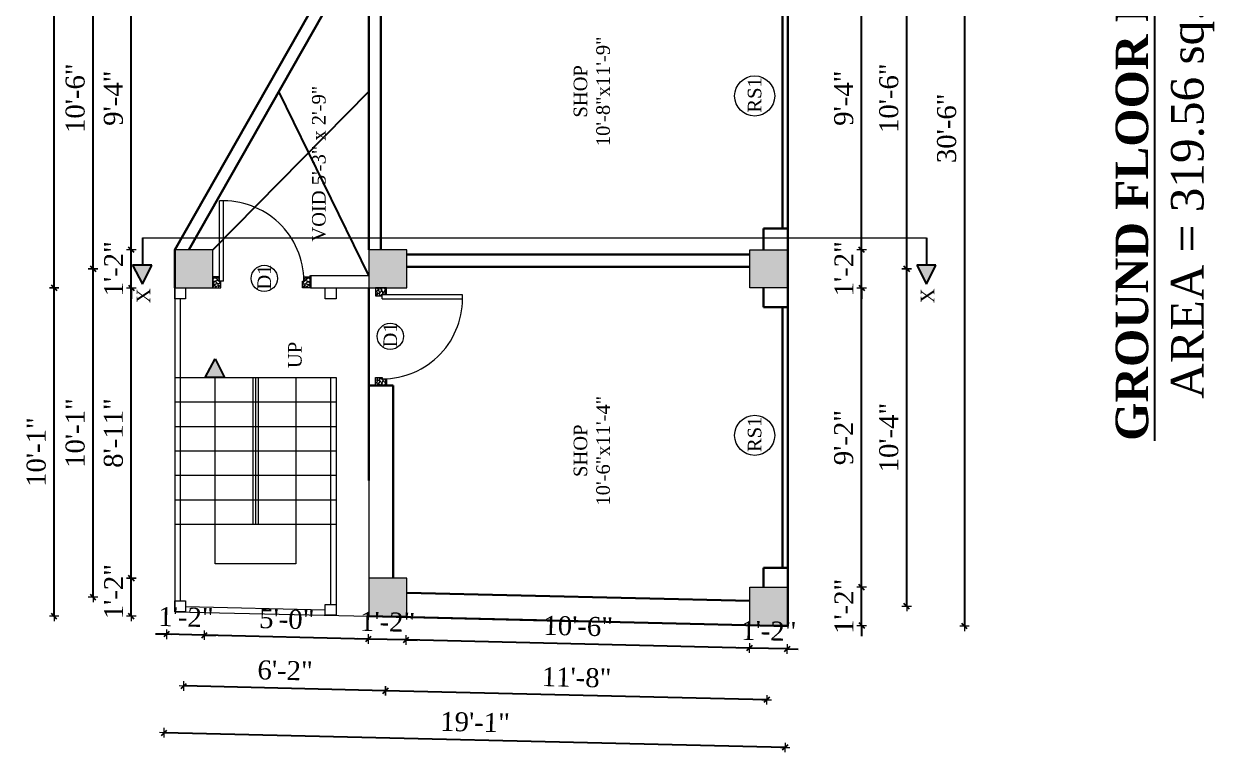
# Model space of a CAD drawing. Header units: inches. Extents: x 151827 to 346502, y -56182 to -23217.
# Drawn here: x 165672.1 to 166110.1, y -23880.7 to -23612.6 of the extents above; entities that cross this region are included whole.
import ezdxf

# ---------------------------------------------------------------- set-up
doc = ezdxf.new("R2010")
doc.units = ezdxf.units.IN
doc.header["$LTSCALE"] = 5
doc.header["$MEASUREMENT"] = 0
for name, color, linetype, lineweight in [('A-WALL', 7, 'Continuous', 9), ('Dimension', 7, 'Continuous', 18), ('DOOR', 62, 'Continuous', 0)]:
    doc.layers.add(name, color=color, linetype=linetype, lineweight=lineweight)
doc.layers.add('dim line', color=7, linetype='Continuous', lineweight=15, true_color=0xfab2b2)
doc.layers.add('TEXT', color=6, linetype='Continuous')
doc.layers.add('WALL', color=7, linetype='Continuous')
doc.styles.add('ordinary', font='times.ttf')
doc.dimstyles.new('Copy of 96', dxfattribs={"dimtxt": 7, "dimasz": 4, "dimexe": 0.5, "dimexo": 0.5, "dimgap": 3, "dimtad": 1, "dimdec": 1, "dimzin": 11, "dimdsep": 46, "dimlunit": 4, "dimtxsty": 'ordinary', "dimblk": 'OBLIQUE', "dimcen": 0.09, "dimse1": 1, "dimse2": 1, "dimclrt": 6, "dimazin": 0, "dimtfac": 1, "dimtdec": 1, "dimtix": 1, "dimtmove": 2, "dimatfit": 3, "dimldrblk": 'leader', "dimfxl": 0.5, "dimfxlon": 1, "dimtolj": 1, "dimtzin": 0, "dimarcsym": 0})

# ---------------------------------------------------------------- blocks, each defined once
blk = doc.blocks.new('A$C27B36B59')
at = {"layer": 'DOOR'}
for p, q in [((0, 4), (0, 0)), ((2.5, 4), (0, 4)), ((0, 0), (3, 0)), ((2.5, 2.5), (2.5, 4)), ((3, 2.5), (2.5, 2.5)), ((3, 0), (3, 2.5))]:
    blk.add_line(p, q, dxfattribs=at)
for centre, radius, start, end in [((-1.4, -0.54), 4.75, 22.1411, 72.838), ((1.34, 2.09), 1.64, 45.138, 144.8948), ((2.21, 0.3), 2.49, 83.3149, 152.658), ((0.13, 0.37), 2.05, 349.4875, 93.6805), ((1.96, -0.47), 2.01, 58.7447, 166.495), ((-0.06, 0.32), 1.13, 343.542, 86.947), ((2.08, -0.4), 1.17, 38.2816, 160.1519)]:
    blk.add_arc(centre, radius, start, end, dxfattribs=at)
blk = doc.blocks.new('D2')
at = {"layer": 'DOOR'}
for p, q in [((74473.95, 24047.59), (74473.95, 24018.09)), ((74473.95, 24047.59), (74475.45, 24047.59)), ((74475.45, 24047.59), (74475.45, 24018.13))]:
    blk.add_line(p, q, dxfattribs=at)
blk.add_arc((74473.95, 24047.59), 29.5, 180, 272.9146, dxfattribs=at)
at = {"layer": 'DOOR', "xscale": -1, "rotation": 180}
blk.add_blockref('A$C27B36B59', (74441.95, 24050.09), dxfattribs=at)
at = {"layer": 'DOOR', "rotation": 180}
blk.add_blockref('A$C27B36B59', (74477.95, 24050.09), dxfattribs=at)
blk = doc.blocks.new('oblique')
at = {"color": 0, "lineweight": -2}
blk.add_line((0.25, 0.25), (-0.25, -0.25), dxfattribs=at)
at = {"layer": 'dim line', "lineweight": 9}
for p, q in [((-0.4375, 0), (0.4375, 0)), ((0, 0.4375), (0, -0.4375))]:
    blk.add_line(p, q, dxfattribs=at)
blk = doc.blocks.new('*D2360')
at = {"layer": 'A-WALL', "color": 0, "lineweight": -2, "ltscale": 50, "transparency": 16777216}
for p, q in [((165980.37, -23820.01), (165980.37, -23816.01)), ((165980.37, -23834.01), (165980.37, -23820.01)), ((165980.37, -23834.01), (165980.37, -23838.01))]:
    blk.add_line(p, q, dxfattribs=at)
at = {"layer": 'Defpoints', "color": 0, "ltscale": 50, "transparency": 16777216}
for p in [(165953.27, -23820.01), (165980.37, -23820.01), (165953.27, -23834.01)]:
    blk.add_point(p, dxfattribs=at)
at = {"layer": 'A-WALL', "color": 0, "lineweight": -2, "ltscale": 50, "transparency": 16777216, "xscale": 4, "yscale": 4, "zscale": 4}
for p, rotation in [((165980.37, -23820.01), 270), ((165980.37, -23834.01), 90)]:
    blk.add_blockref('oblique', p, dxfattribs=dict(at, rotation=rotation))
at = {"layer": 'A-WALL', "color": 6, "ltscale": 50, "transparency": 16777216, "insert": (165973.87, -23827.01), "char_height": 7, "attachment_point": 5, "rotation": 90, "style": 'ordinary'}
blk.add_mtext('\\A1;1\'-2"', dxfattribs=at)
blk = doc.blocks.new('_OBLIQUE')
at = {"color": 0, "linetype": 'ByBlock'}
blk.add_line((-0.5, -0.5), (0.5, 0.5), dxfattribs=at)
blk = doc.blocks.new('leader')
at = {"layer": 'Dimension'}
for p, q in [((0, -4.33), (0, 4.33)), ((-4.42, 0), (4.42, 0))]:
    blk.add_line(p, q, dxfattribs=at)
blk = doc.blocks.new('*D2361')
at = {"layer": 'A-WALL', "color": 0, "lineweight": -2, "ltscale": 5, "transparency": 16777216}
blk.add_line((165980.37, -23820.01), (165980.37, -23709.79), dxfattribs=at)
at = {"layer": 'Defpoints', "color": 0, "ltscale": 5, "transparency": 16777216}
for p in [(165953.27, -23709.79), (165980.37, -23709.79), (165953.27, -23820.01)]:
    blk.add_point(p, dxfattribs=at)
at = {"layer": 'A-WALL', "color": 0, "lineweight": -2, "ltscale": 5, "transparency": 16777216, "xscale": 4, "yscale": 4, "zscale": 4}
for p, rotation in [((165980.37, -23709.79), 90), ((165980.37, -23820.01), 270)]:
    blk.add_blockref('oblique', p, dxfattribs=dict(at, rotation=rotation))
at = {"layer": 'A-WALL', "color": 6, "ltscale": 5, "transparency": 16777216, "insert": (165973.8, -23764.9), "char_height": 7, "attachment_point": 5, "rotation": 90, "style": 'ordinary'}
blk.add_mtext('\\A1;9\'-2"', dxfattribs=at)
blk = doc.blocks.new('*D2362')
at = {"layer": 'A-WALL', "color": 0, "lineweight": -2, "ltscale": 5, "transparency": 16777216}
for p, q in [((165980.37, -23695.79), (165980.37, -23691.79)), ((165980.37, -23709.79), (165980.37, -23695.79)), ((165980.37, -23709.79), (165980.37, -23713.79))]:
    blk.add_line(p, q, dxfattribs=at)
at = {"layer": 'Defpoints', "color": 0, "ltscale": 5, "transparency": 16777216}
for p in [(165953.27, -23695.79), (165980.37, -23695.79), (165953.27, -23709.79)]:
    blk.add_point(p, dxfattribs=at)
at = {"layer": 'A-WALL', "color": 0, "lineweight": -2, "ltscale": 5, "transparency": 16777216, "xscale": 4, "yscale": 4, "zscale": 4}
for p, rotation in [((165980.37, -23695.79), 270), ((165980.37, -23709.79), 90)]:
    blk.add_blockref('oblique', p, dxfattribs=dict(at, rotation=rotation))
at = {"layer": 'A-WALL', "color": 6, "ltscale": 5, "transparency": 16777216, "insert": (165973.87, -23702.79), "char_height": 7, "attachment_point": 5, "rotation": 90, "style": 'ordinary'}
blk.add_mtext('\\A1;1\'-2"', dxfattribs=at)
blk = doc.blocks.new('*D2363')
at = {"layer": 'A-WALL', "color": 0, "lineweight": -2, "ltscale": 5, "transparency": 16777216}
blk.add_line((165980.37, -23695.79), (165980.37, -23584.23), dxfattribs=at)
at = {"layer": 'Defpoints', "color": 0, "ltscale": 5, "transparency": 16777216}
for p in [(165953.27, -23584.23), (165980.37, -23584.23), (165953.27, -23695.79)]:
    blk.add_point(p, dxfattribs=at)
at = {"layer": 'A-WALL', "color": 0, "lineweight": -2, "ltscale": 5, "transparency": 16777216, "xscale": 4, "yscale": 4, "zscale": 4}
for p, rotation in [((165980.37, -23584.23), 90), ((165980.37, -23695.79), 270)]:
    blk.add_blockref('oblique', p, dxfattribs=dict(at, rotation=rotation))
at = {"layer": 'A-WALL', "color": 6, "ltscale": 5, "transparency": 16777216, "insert": (165973.8, -23640.01), "char_height": 7, "attachment_point": 5, "rotation": 90, "style": 'ordinary'}
blk.add_mtext('\\A1;9\'-4"', dxfattribs=at)
blk = doc.blocks.new('*D2367')
at = {"layer": 'A-WALL', "color": 0, "lineweight": -2, "ltscale": 5, "transparency": 16777216}
blk.add_line((165996.96, -23827.01), (165996.96, -23702.79), dxfattribs=at)
at = {"layer": 'Defpoints', "color": 0, "ltscale": 5, "transparency": 16777216}
for p in [(165946.27, -23702.79), (165996.96, -23702.79), (165946.27, -23827.01)]:
    blk.add_point(p, dxfattribs=at)
at = {"layer": 'A-WALL', "color": 0, "lineweight": -2, "ltscale": 5, "transparency": 16777216, "xscale": 4, "yscale": 4, "zscale": 4}
for p, rotation in [((165996.96, -23702.79), 90), ((165996.96, -23827.01), 270)]:
    blk.add_blockref('oblique', p, dxfattribs=dict(at, rotation=rotation))
at = {"layer": 'A-WALL', "color": 6, "ltscale": 5, "transparency": 16777216, "insert": (165990.4, -23764.9), "char_height": 7, "attachment_point": 5, "rotation": 90, "style": 'ordinary'}
blk.add_mtext('\\A1;10\'-4"', dxfattribs=at)
blk = doc.blocks.new('*D2155')
at = {"layer": 'A-WALL', "color": 0, "lineweight": -2, "ltscale": 5, "transparency": 16777216}
blk.add_line((165996.96, -23702.79), (165996.96, -23577.23), dxfattribs=at)
at = {"layer": 'Defpoints', "color": 0, "ltscale": 5, "transparency": 16777216}
for p in [(165946.27, -23577.23), (165996.96, -23577.23), (165946.27, -23702.79)]:
    blk.add_point(p, dxfattribs=at)
at = {"layer": 'A-WALL', "color": 0, "lineweight": -2, "ltscale": 5, "transparency": 16777216, "xscale": 4, "yscale": 4, "zscale": 4}
for p, rotation in [((165996.96, -23577.23), 90), ((165996.96, -23702.79), 270)]:
    blk.add_blockref('oblique', p, dxfattribs=dict(at, rotation=rotation))
at = {"layer": 'A-WALL', "color": 6, "ltscale": 5, "transparency": 16777216, "insert": (165990.4, -23640.01), "char_height": 7, "attachment_point": 5, "rotation": 90, "style": 'ordinary'}
blk.add_mtext('\\A1;10\'-6"', dxfattribs=at)
blk = doc.blocks.new('*D2370')
at = {"layer": 'A-WALL', "color": 0, "lineweight": -2, "ltscale": 5, "transparency": 16777216}
blk.add_line((166018.24, -23467.86), (166018.24, -23834.34), dxfattribs=at)
at = {"layer": 'Defpoints', "color": 0, "ltscale": 5, "transparency": 16777216}
for p in [(165953.27, -23467.86), (165953.27, -23834.34), (166018.24, -23834.34)]:
    blk.add_point(p, dxfattribs=at)
at = {"layer": 'A-WALL', "color": 0, "lineweight": -2, "ltscale": 5, "transparency": 16777216, "xscale": 4, "yscale": 4, "zscale": 4}
for p, rotation in [((166018.24, -23467.86), 90), ((166018.24, -23834.34), 270)]:
    blk.add_blockref('oblique', p, dxfattribs=dict(at, rotation=rotation))
at = {"layer": 'A-WALL', "color": 6, "ltscale": 5, "transparency": 16777216, "insert": (166011.68, -23651.1), "char_height": 7, "attachment_point": 5, "rotation": 90, "style": 'ordinary'}
blk.add_mtext('\\A1;30\'-6"', dxfattribs=at)
blk = doc.blocks.new('*D2382')
at = {"layer": 'A-WALL', "color": 0, "lineweight": -2, "ltscale": 5, "transparency": 16777216}
blk.add_line((165798.99, -23405.35), (165741.6, -23405.35), dxfattribs=at)
at = {"layer": 'Defpoints', "color": 0, "ltscale": 5, "transparency": 16777216}
for p in [(165741.6, -23405.35), (165798.99, -23570.23), (165741.6, -23695.79)]:
    blk.add_point(p, dxfattribs=at)
at = {"layer": 'A-WALL', "color": 0, "lineweight": -2, "ltscale": 5, "transparency": 16777216, "xscale": 4, "yscale": 4, "zscale": 4, "rotation": 180}
blk.add_blockref('oblique', (165741.6, -23405.35), dxfattribs=at)
at = {"layer": 'A-WALL', "color": 0, "lineweight": -2, "ltscale": 5, "transparency": 16777216, "xscale": 4, "yscale": 4, "zscale": 4}
blk.add_blockref('oblique', (165798.99, -23405.35), dxfattribs=at)
at = {"layer": 'A-WALL', "color": 6, "ltscale": 5, "transparency": 16777216, "insert": (165770.3, -23398.78), "char_height": 7, "attachment_point": 5, "style": 'ordinary'}
blk.add_mtext('\\A1;4\'-9"', dxfattribs=at)
blk = doc.blocks.new('*D2383')
at = {"layer": 'A-WALL', "color": 0, "lineweight": -2, "ltscale": 5, "transparency": 16777216}
for p, q in [((165727.6, -23405.35), (165723.6, -23405.35)), ((165741.6, -23405.35), (165727.6, -23405.35)), ((165741.6, -23405.35), (165745.6, -23405.35))]:
    blk.add_line(p, q, dxfattribs=at)
at = {"layer": 'Defpoints', "color": 0, "ltscale": 5, "transparency": 16777216}
for p in [(165727.6, -23405.35), (165727.6, -23695.79), (165741.6, -23695.79)]:
    blk.add_point(p, dxfattribs=at)
at = {"layer": 'A-WALL', "color": 0, "lineweight": -2, "ltscale": 5, "transparency": 16777216, "xscale": 4, "yscale": 4, "zscale": 4}
blk.add_blockref('oblique', (165727.6, -23405.35), dxfattribs=at)
at = {"layer": 'A-WALL', "color": 0, "lineweight": -2, "ltscale": 5, "transparency": 16777216, "xscale": 4, "yscale": 4, "zscale": 4, "rotation": 180}
blk.add_blockref('oblique', (165741.6, -23405.35), dxfattribs=at)
at = {"layer": 'A-WALL', "color": 6, "ltscale": 5, "transparency": 16777216, "insert": (165734.6, -23398.85), "char_height": 7, "attachment_point": 5, "style": 'ordinary'}
blk.add_mtext('\\A1;1\'-2"', dxfattribs=at)
blk = doc.blocks.new('*D2385')
at = {"layer": 'A-WALL', "color": 0, "lineweight": -2, "ltscale": 5, "transparency": 16777216}
blk.add_line((165805.99, -23390.39), (165734.6, -23390.39), dxfattribs=at)
at = {"layer": 'Defpoints', "color": 0, "ltscale": 5, "transparency": 16777216}
for p in [(165734.6, -23390.39), (165805.99, -23577.23), (165734.6, -23702.79)]:
    blk.add_point(p, dxfattribs=at)
at = {"layer": 'A-WALL', "color": 0, "lineweight": -2, "ltscale": 5, "transparency": 16777216, "xscale": 4, "yscale": 4, "zscale": 4, "rotation": 180}
blk.add_blockref('oblique', (165734.6, -23390.39), dxfattribs=at)
at = {"layer": 'A-WALL', "color": 0, "lineweight": -2, "ltscale": 5, "transparency": 16777216, "xscale": 4, "yscale": 4, "zscale": 4}
blk.add_blockref('oblique', (165805.99, -23390.39), dxfattribs=at)
at = {"layer": 'A-WALL', "color": 6, "ltscale": 5, "transparency": 16777216, "insert": (165770.3, -23383.83), "char_height": 7, "attachment_point": 5, "style": 'ordinary'}
blk.add_mtext('\\A1;5\'-11"', dxfattribs=at)
blk = doc.blocks.new('*D2386')
at = {"layer": 'A-WALL', "color": 0, "lineweight": -2, "ltscale": 50, "transparency": 16777216}
blk.add_line((165711.63, -23830.68), (165711.63, -23816.68), dxfattribs=at)
at = {"layer": 'Defpoints', "color": 0, "ltscale": 50, "transparency": 16777216}
for p in [(165711.63, -23816.68), (165798.99, -23816.68), (165798.99, -23830.68)]:
    blk.add_point(p, dxfattribs=at)
at = {"layer": 'A-WALL', "color": 0, "lineweight": -2, "ltscale": 50, "transparency": 16777216, "xscale": 4, "yscale": 4, "zscale": 4}
for p, rotation in [((165711.63, -23816.68), 90), ((165711.63, -23830.68), 270)]:
    blk.add_blockref('oblique', p, dxfattribs=dict(at, rotation=rotation))
at = {"layer": 'A-WALL', "color": 6, "ltscale": 50, "transparency": 16777216, "insert": (165705.13, -23821.59), "char_height": 7, "attachment_point": 5, "rotation": 90, "style": 'ordinary'}
blk.add_mtext('\\A1;1\'-2"', dxfattribs=at)
blk = doc.blocks.new('*D2387')
at = {"layer": 'A-WALL', "color": 0, "lineweight": -2, "ltscale": 5, "transparency": 16777216}
blk.add_line((165711.63, -23816.68), (165711.63, -23709.79), dxfattribs=at)
at = {"layer": 'Defpoints', "color": 0, "ltscale": 5, "transparency": 16777216}
for p in [(165711.63, -23709.79), (165727.6, -23709.79), (165798.99, -23816.68)]:
    blk.add_point(p, dxfattribs=at)
at = {"layer": 'A-WALL', "color": 0, "lineweight": -2, "ltscale": 5, "transparency": 16777216, "xscale": 4, "yscale": 4, "zscale": 4}
for p, rotation in [((165711.63, -23709.79), 90), ((165711.63, -23816.68), 270)]:
    blk.add_blockref('oblique', p, dxfattribs=dict(at, rotation=rotation))
at = {"layer": 'A-WALL', "color": 6, "ltscale": 5, "transparency": 16777216, "insert": (165705.06, -23763.24), "char_height": 7, "attachment_point": 5, "rotation": 90, "style": 'ordinary'}
blk.add_mtext('\\A1;8\'-11"', dxfattribs=at)
blk = doc.blocks.new('*D2388')
at = {"layer": 'A-WALL', "color": 0, "lineweight": -2, "ltscale": 5, "transparency": 16777216}
for p, q in [((165711.63, -23695.79), (165711.63, -23691.79)), ((165711.63, -23709.79), (165711.63, -23695.79)), ((165711.63, -23709.79), (165711.63, -23713.79))]:
    blk.add_line(p, q, dxfattribs=at)
at = {"layer": 'Defpoints', "color": 0, "ltscale": 5, "transparency": 16777216}
for p in [(165711.63, -23695.79), (165727.6, -23695.79), (165727.6, -23709.79)]:
    blk.add_point(p, dxfattribs=at)
at = {"layer": 'A-WALL', "color": 0, "lineweight": -2, "ltscale": 5, "transparency": 16777216, "xscale": 4, "yscale": 4, "zscale": 4}
for p, rotation in [((165711.63, -23695.79), 270), ((165711.63, -23709.79), 90)]:
    blk.add_blockref('oblique', p, dxfattribs=dict(at, rotation=rotation))
at = {"layer": 'A-WALL', "color": 6, "ltscale": 5, "transparency": 16777216, "insert": (165705.13, -23702.79), "char_height": 7, "attachment_point": 5, "rotation": 90, "style": 'ordinary'}
blk.add_mtext('\\A1;1\'-2"', dxfattribs=at)
blk = doc.blocks.new('*D2389')
at = {"layer": 'A-WALL', "color": 0, "lineweight": -2, "ltscale": 5, "transparency": 16777216}
blk.add_line((165711.63, -23695.79), (165711.63, -23584.23), dxfattribs=at)
at = {"layer": 'Defpoints', "color": 0, "ltscale": 5, "transparency": 16777216}
for p in [(165711.63, -23584.23), (165798.99, -23584.23), (165727.6, -23695.79)]:
    blk.add_point(p, dxfattribs=at)
at = {"layer": 'A-WALL', "color": 0, "lineweight": -2, "ltscale": 5, "transparency": 16777216, "xscale": 4, "yscale": 4, "zscale": 4}
for p, rotation in [((165711.63, -23584.23), 90), ((165711.63, -23695.79), 270)]:
    blk.add_blockref('oblique', p, dxfattribs=dict(at, rotation=rotation))
at = {"layer": 'A-WALL', "color": 6, "ltscale": 5, "transparency": 16777216, "insert": (165705.05, -23640.01), "char_height": 7, "attachment_point": 5, "rotation": 90, "style": 'ordinary'}
blk.add_mtext('\\A1;9\'-4"', dxfattribs=at)
blk = doc.blocks.new('*D2393')
at = {"layer": 'A-WALL', "color": 0, "lineweight": -2, "ltscale": 5, "transparency": 16777216}
blk.add_line((165697.56, -23823.68), (165697.56, -23702.79), dxfattribs=at)
at = {"layer": 'Defpoints', "color": 0, "ltscale": 5, "transparency": 16777216}
for p in [(165697.56, -23702.79), (165805.99, -23702.79), (165805.99, -23823.68)]:
    blk.add_point(p, dxfattribs=at)
at = {"layer": 'A-WALL', "color": 0, "lineweight": -2, "ltscale": 5, "transparency": 16777216, "xscale": 4, "yscale": 4, "zscale": 4}
for p, rotation in [((165697.56, -23702.79), 90), ((165697.56, -23823.68), 270)]:
    blk.add_blockref('oblique', p, dxfattribs=dict(at, rotation=rotation))
at = {"layer": 'A-WALL', "color": 6, "ltscale": 5, "transparency": 16777216, "insert": (165691, -23763.24), "char_height": 7, "attachment_point": 5, "rotation": 90, "style": 'ordinary'}
blk.add_mtext('\\A1;10\'-1"', dxfattribs=at)
blk = doc.blocks.new('*D2394')
at = {"layer": 'A-WALL', "color": 0, "lineweight": -2, "ltscale": 5, "transparency": 16777216}
blk.add_line((165697.56, -23702.79), (165697.56, -23577.23), dxfattribs=at)
at = {"layer": 'Defpoints', "color": 0, "ltscale": 5, "transparency": 16777216}
for p in [(165697.56, -23577.23), (165805.99, -23577.23), (165805.99, -23702.79)]:
    blk.add_point(p, dxfattribs=at)
at = {"layer": 'A-WALL', "color": 0, "lineweight": -2, "ltscale": 5, "transparency": 16777216, "xscale": 4, "yscale": 4, "zscale": 4}
for p, rotation in [((165697.56, -23577.23), 90), ((165697.56, -23702.79), 270)]:
    blk.add_blockref('oblique', p, dxfattribs=dict(at, rotation=rotation))
at = {"layer": 'A-WALL', "color": 6, "ltscale": 5, "transparency": 16777216, "insert": (165691, -23640.01), "char_height": 7, "attachment_point": 5, "rotation": 90, "style": 'ordinary'}
blk.add_mtext('\\A1;10\'-6"', dxfattribs=at)
blk = doc.blocks.new('*D2395')
at = {"layer": 'A-WALL', "color": 0, "lineweight": -2, "ltscale": 5, "transparency": 16777216}
blk.add_line((165683.23, -23830.68), (165683.23, -23709.79), dxfattribs=at)
at = {"layer": 'Defpoints', "color": 0, "ltscale": 5, "transparency": 16777216}
for p in [(165683.23, -23709.79), (165727.6, -23709.79), (165798.99, -23830.68)]:
    blk.add_point(p, dxfattribs=at)
at = {"layer": 'A-WALL', "color": 0, "lineweight": -2, "ltscale": 5, "transparency": 16777216, "xscale": 4, "yscale": 4, "zscale": 4}
for p, rotation in [((165683.23, -23709.79), 90), ((165683.23, -23830.68), 270)]:
    blk.add_blockref('oblique', p, dxfattribs=dict(at, rotation=rotation))
at = {"layer": 'A-WALL', "color": 6, "ltscale": 5, "transparency": 16777216, "insert": (165676.67, -23770.24), "char_height": 7, "attachment_point": 5, "rotation": 90, "style": 'ordinary'}
blk.add_mtext('\\A1;10\'-1"', dxfattribs=at)
blk = doc.blocks.new('*D2252')
at = {"layer": 'A-WALL', "color": 0, "lineweight": -2, "ltscale": 5, "transparency": 16777216}
blk.add_line((165683.23, -23709.79), (165683.23, -23421.98), dxfattribs=at)
at = {"layer": 'Defpoints', "color": 0, "ltscale": 5, "transparency": 16777216}
for p in [(165683.23, -23421.98), (165883.26, -23421.98), (165727.6, -23709.79)]:
    blk.add_point(p, dxfattribs=at)
at = {"layer": 'A-WALL', "color": 0, "lineweight": -2, "ltscale": 5, "transparency": 16777216, "xscale": 4, "yscale": 4, "zscale": 4}
for p, rotation in [((165683.23, -23421.98), 90), ((165683.23, -23709.79), 270)]:
    blk.add_blockref('oblique', p, dxfattribs=dict(at, rotation=rotation))
at = {"layer": 'A-WALL', "color": 6, "ltscale": 5, "transparency": 16777216, "insert": (165676.67, -23565.89), "char_height": 7, "attachment_point": 5, "rotation": 90, "style": 'ordinary'}
blk.add_mtext('\\A1;24\'-0"', dxfattribs=at)
blk = doc.blocks.new('*D2254')
at = {"layer": 'A-WALL', "color": 0, "lineweight": -2, "ltscale": 5, "transparency": 16777216}
blk.add_line((165883.26, -23376.44), (165727.6, -23376.44), dxfattribs=at)
at = {"layer": 'Defpoints', "color": 0, "ltscale": 5, "transparency": 16777216}
for p in [(165727.6, -23376.44), (165883.26, -23421.98), (165727.6, -23695.79)]:
    blk.add_point(p, dxfattribs=at)
at = {"layer": 'A-WALL', "color": 0, "lineweight": -2, "ltscale": 5, "transparency": 16777216, "xscale": 4, "yscale": 4, "zscale": 4, "rotation": 180}
blk.add_blockref('oblique', (165727.6, -23376.44), dxfattribs=at)
at = {"layer": 'A-WALL', "color": 0, "lineweight": -2, "ltscale": 5, "transparency": 16777216, "xscale": 4, "yscale": 4, "zscale": 4}
blk.add_blockref('oblique', (165883.26, -23376.44), dxfattribs=at)
at = {"layer": 'A-WALL', "color": 6, "ltscale": 5, "transparency": 16777216, "insert": (165805.43, -23369.88), "char_height": 7, "attachment_point": 5, "style": 'ordinary'}
blk.add_mtext('\\A1;13\'-0"', dxfattribs=at)
blk = doc.blocks.new('*D2257')
at = {"layer": 'A-WALL', "color": 0, "lineweight": -2, "ltscale": 50, "transparency": 16777216}
for p, q in [((165939.07, -23842.37), (165935.07, -23842.28)), ((165953.07, -23842.7), (165939.07, -23842.37)), ((165953.07, -23842.7), (165957.07, -23842.8))]:
    blk.add_line(p, q, dxfattribs=at)
at = {"layer": 'Defpoints', "color": 0, "ltscale": 50, "transparency": 16777216}
for p in [(165939.27, -23834.01), (165953.27, -23834.34), (165939.07, -23842.37)]:
    blk.add_point(p, dxfattribs=at)
at = {"layer": 'A-WALL', "color": 0, "lineweight": -2, "ltscale": 50, "transparency": 16777216, "xscale": 4, "yscale": 4, "zscale": 4}
for p, rotation in [((165939.07, -23842.37), 358.6423816929428), ((165953.07, -23842.7), 178.6423816929429)]:
    blk.add_blockref('oblique', p, dxfattribs=dict(at, rotation=rotation))
at = {"layer": 'A-WALL', "color": 6, "ltscale": 50, "transparency": 16777216, "insert": (165946.23, -23836.04), "char_height": 7, "attachment_point": 5, "rotation": 358.6424, "style": 'ordinary'}
blk.add_mtext('\\A1;1\'-2"', dxfattribs=at)
blk = doc.blocks.new('*D2258')
at = {"layer": 'A-WALL', "color": 0, "lineweight": -2, "ltscale": 5, "transparency": 16777216}
blk.add_line((165939.07, -23842.37), (165812.78, -23839.38), dxfattribs=at)
at = {"layer": 'Defpoints', "color": 0, "ltscale": 5, "transparency": 16777216}
for p in [(165812.99, -23830.68), (165939.27, -23834.01), (165812.78, -23839.38)]:
    blk.add_point(p, dxfattribs=at)
at = {"layer": 'A-WALL', "color": 0, "lineweight": -2, "ltscale": 5, "transparency": 16777216, "xscale": 4, "yscale": 4, "zscale": 4}
for p, rotation in [((165812.78, -23839.38), 178.6423816934182), ((165939.07, -23842.37), 358.6423816934182)]:
    blk.add_blockref('oblique', p, dxfattribs=dict(at, rotation=rotation))
at = {"layer": 'A-WALL', "color": 6, "ltscale": 5, "transparency": 16777216, "insert": (165876.08, -23834.32), "char_height": 7, "attachment_point": 5, "rotation": 358.6424, "style": 'ordinary'}
blk.add_mtext('\\A1;10\'-6"', dxfattribs=at)
blk = doc.blocks.new('*D2259')
at = {"layer": 'A-WALL', "color": 0, "lineweight": -2, "ltscale": 5, "transparency": 16777216}
for p, q in [((165798.79, -23839.05), (165794.79, -23838.95)), ((165812.78, -23839.38), (165798.79, -23839.05)), ((165812.78, -23839.38), (165816.78, -23839.47))]:
    blk.add_line(p, q, dxfattribs=at)
at = {"layer": 'Defpoints', "color": 0, "ltscale": 5, "transparency": 16777216}
for p in [(165798.99, -23830.68), (165812.99, -23830.68), (165798.79, -23839.05)]:
    blk.add_point(p, dxfattribs=at)
at = {"layer": 'A-WALL', "color": 0, "lineweight": -2, "ltscale": 5, "transparency": 16777216, "xscale": 4, "yscale": 4, "zscale": 4}
for p, rotation in [((165798.79, -23839.05), 358.6423816934182), ((165812.78, -23839.38), 178.6423816934182)]:
    blk.add_blockref('oblique', p, dxfattribs=dict(at, rotation=rotation))
at = {"layer": 'A-WALL', "color": 6, "ltscale": 5, "transparency": 16777216, "insert": (165805.94, -23832.72), "char_height": 7, "attachment_point": 5, "rotation": 358.6424, "style": 'ordinary'}
blk.add_mtext('\\A1;1\'-2"', dxfattribs=at)
blk = doc.blocks.new('*D2260')
at = {"layer": 'A-WALL', "color": 0, "lineweight": -2, "ltscale": 5, "transparency": 16777216}
blk.add_line((165945.45, -23861.41), (165805.17, -23858.08), dxfattribs=at)
at = {"layer": 'Defpoints', "color": 0, "ltscale": 5, "transparency": 16777216}
for p in [(165805.99, -23823.68), (165946.27, -23827.01), (165805.17, -23858.08)]:
    blk.add_point(p, dxfattribs=at)
at = {"layer": 'A-WALL', "color": 0, "lineweight": -2, "ltscale": 5, "transparency": 16777216, "xscale": 4, "yscale": 4, "zscale": 4}
for p, rotation in [((165805.17, -23858.08), 178.6423816929977), ((165945.45, -23861.41), 358.6423816929977)]:
    blk.add_blockref('oblique', p, dxfattribs=dict(at, rotation=rotation))
at = {"layer": 'A-WALL', "color": 6, "ltscale": 5, "transparency": 16777216, "insert": (165875.47, -23853.19), "char_height": 7, "attachment_point": 5, "rotation": 358.6424, "style": 'ordinary'}
blk.add_mtext('\\A1;11\'-8"', dxfattribs=at)
blk = doc.blocks.new('*D2261')
at = {"layer": 'A-WALL', "color": 0, "lineweight": -2, "ltscale": 5, "transparency": 16777216}
blk.add_line((165805.17, -23858.08), (165730.97, -23856.32), dxfattribs=at)
at = {"layer": 'Defpoints', "color": 0, "ltscale": 5, "transparency": 16777216}
for p in [(165734.6, -23702.79), (165805.99, -23823.68), (165730.97, -23856.32)]:
    blk.add_point(p, dxfattribs=at)
at = {"layer": 'A-WALL', "color": 0, "lineweight": -2, "ltscale": 5, "transparency": 16777216, "xscale": 4, "yscale": 4, "zscale": 4}
for p, rotation in [((165730.97, -23856.32), 178.6423816934182), ((165805.17, -23858.08), 358.6423816934182)]:
    blk.add_blockref('oblique', p, dxfattribs=dict(at, rotation=rotation))
at = {"layer": 'A-WALL', "color": 6, "ltscale": 5, "transparency": 16777216, "insert": (165768.22, -23850.64), "char_height": 7, "attachment_point": 5, "rotation": 358.6424, "style": 'ordinary'}
blk.add_mtext('\\A1;6\'-2"', dxfattribs=at)
blk = doc.blocks.new('*D2262')
at = {"layer": 'A-WALL', "color": 0, "lineweight": -2, "ltscale": 5, "transparency": 16777216}
blk.add_line((165952.21, -23878.94), (165723.72, -23873.52), dxfattribs=at)
at = {"layer": 'Defpoints', "color": 0, "ltscale": 5, "transparency": 16777216}
for p in [(165727.6, -23709.79), (165953.27, -23834.34), (165723.72, -23873.52)]:
    blk.add_point(p, dxfattribs=at)
at = {"layer": 'A-WALL', "color": 0, "lineweight": -2, "ltscale": 5, "transparency": 16777216, "xscale": 4, "yscale": 4, "zscale": 4}
for p, rotation in [((165723.72, -23873.52), 178.6423816934182), ((165952.21, -23878.94), 358.6423816934182)]:
    blk.add_blockref('oblique', p, dxfattribs=dict(at, rotation=rotation))
at = {"layer": 'A-WALL', "color": 6, "ltscale": 5, "transparency": 16777216, "insert": (165838.12, -23869.66), "char_height": 7, "attachment_point": 5, "rotation": 358.6424, "style": 'ordinary'}
blk.add_mtext('\\A1;19\'-1"', dxfattribs=at)
blk = doc.blocks.new('*D2396')
at = {"layer": 'A-WALL', "color": 0, "lineweight": -2, "ltscale": 5, "transparency": 16777216}
blk.add_line((165798.79, -23839.05), (165738.57, -23837.62), dxfattribs=at)
at = {"layer": 'Defpoints', "color": 0, "ltscale": 5, "transparency": 16777216}
for p in [(165741.6, -23709.79), (165798.99, -23830.68), (165738.57, -23837.62)]:
    blk.add_point(p, dxfattribs=at)
at = {"layer": 'A-WALL', "color": 0, "lineweight": -2, "ltscale": 5, "transparency": 16777216, "xscale": 4, "yscale": 4, "zscale": 4}
for p, rotation in [((165738.57, -23837.62), 178.6423816934182), ((165798.79, -23839.05), 358.6423816934182)]:
    blk.add_blockref('oblique', p, dxfattribs=dict(at, rotation=rotation))
at = {"layer": 'A-WALL', "color": 6, "ltscale": 5, "transparency": 16777216, "insert": (165768.84, -23831.78), "char_height": 7, "attachment_point": 5, "rotation": 358.6424, "style": 'ordinary'}
blk.add_mtext('\\A1;5\'-0"', dxfattribs=at)
blk = doc.blocks.new('*D2397')
at = {"layer": 'A-WALL', "color": 0, "lineweight": -2, "ltscale": 5, "transparency": 16777216}
for p, q in [((165724.58, -23837.29), (165720.58, -23837.19)), ((165738.57, -23837.62), (165724.58, -23837.29)), ((165738.57, -23837.62), (165742.57, -23837.72))]:
    blk.add_line(p, q, dxfattribs=at)
at = {"layer": 'Defpoints', "color": 0, "ltscale": 5, "transparency": 16777216}
for p in [(165727.6, -23709.79), (165741.6, -23709.79), (165724.58, -23837.29)]:
    blk.add_point(p, dxfattribs=at)
at = {"layer": 'A-WALL', "color": 0, "lineweight": -2, "ltscale": 5, "transparency": 16777216, "xscale": 4, "yscale": 4, "zscale": 4}
for p, rotation in [((165724.58, -23837.29), 358.6423816934182), ((165738.57, -23837.62), 178.6423816934182)]:
    blk.add_blockref('oblique', p, dxfattribs=dict(at, rotation=rotation))
at = {"layer": 'A-WALL', "color": 6, "ltscale": 5, "transparency": 16777216, "insert": (165731.73, -23830.96), "char_height": 7, "attachment_point": 5, "rotation": 358.6424, "style": 'ordinary'}
blk.add_mtext('\\A1;1\'-2"', dxfattribs=at)

msp = doc.modelspace()

# ---------------------------------------------------------------- hatches: boundary and pattern name
at = {"ltscale": 5}
for points in [[(165719.13, -23701.51), (165712.12, -23701.51), (165715.7, -23708.39)], [(166007.7, -23701.51), (166000.68, -23701.51), (166004.27, -23708.39)], [(165745.88, -23742.79), (165738.87, -23742.79), (165742.45, -23735.91)]]:
    msp.add_hatch(color=256, dxfattribs=at).paths.add_polyline_path(points)
at = {"layer": 'WALL', "linetype": 'ByBlock', "ltscale": 5, "true_color": 0xf8991e}
h = msp.add_hatch(color=30, dxfattribs=at)
h.dxf.hatch_style = 1
h.paths.add_polyline_path([(165727.6, -23695.79), (165727.6, -23709.79), (165741.6, -23709.79), (165741.6, -23695.79)])
h = msp.add_hatch(color=30, dxfattribs=at)
h.dxf.hatch_style = 1
h.paths.add_polyline_path([(165798.99, -23695.79), (165798.99, -23709.79), (165812.99, -23709.79), (165812.99, -23695.79)])
h = msp.add_hatch(color=30, dxfattribs=at)
h.dxf.hatch_style = 1
h.paths.add_polyline_path([(165939.27, -23709.79), (165953.27, -23709.79), (165953.27, -23695.79), (165939.27, -23695.79)])
h = msp.add_hatch(color=30, dxfattribs=at)
h.dxf.hatch_style = 1
h.paths.add_polyline_path([(165798.99, -23816.68), (165798.99, -23830.68), (165812.99, -23830.68), (165812.99, -23816.68)])
h = msp.add_hatch(color=30, dxfattribs=at)
h.dxf.hatch_style = 1
h.paths.add_polyline_path([(165939.27, -23834.01), (165953.27, -23834.01), (165953.27, -23820.01), (165939.27, -23820.01)])

# ---------------------------------------------------------------- linework, layer by layer
at = {"ltscale": 5}
for p, q in [((165715.7, -23691.41, -72.71), (165715.7, -23701.51, -72.71)), ((166004.27, -23691.41, -72.71), (166004.27, -23701.51, -72.71)), ((165719.13, -23701.51, -72.71), (165712.12, -23701.51, -72.71)), ((165712.12, -23701.51, -72.71), (165715.7, -23708.39, -72.71)), ((165715.7, -23708.39, -72.71), (165719.13, -23701.51, -72.71)), ((166007.7, -23701.51, -72.71), (166000.68, -23701.51, -72.71)), ((166000.68, -23701.51, -72.71), (166004.27, -23708.39, -72.71)), ((166004.27, -23708.39, -72.71), (166007.7, -23701.51, -72.71)), ((165738.87, -23742.79, -72.71), (165742.45, -23735.91, -72.71)), ((165742.45, -23735.91, -72.71), (165745.88, -23742.79, -72.71)), ((165745.88, -23742.79, -72.71), (165738.87, -23742.79, -72.71))]:
    msp.add_line(p, q, dxfattribs=at)
at = {"layer": 'A-WALL', "lineweight": 30}
for p, q in [((165953.27, -23467.86, -72.71), (165953.27, -23834.34, -72.71)), ((165953.27, -23467.86, -72.71), (165953.27, -23834.34, -72.71)), ((165727.6, -23695.79, -72.71), (165798.99, -23570.23, -72.71)), ((165732.78, -23695.79, -72.71), (165798.99, -23579.33, -72.71)), ((165798.99, -23695.79, -72.71), (165798.99, -23584.23, -72.71)), ((165803.49, -23584.23, -72.71), (165803.49, -23695.79, -72.71)), ((165951.27, -23592.01, -72.71), (165951.27, -23688.01, -72.71)), ((165953.27, -23688.01, -72.71), (165944.27, -23688.01, -72.71)), ((165944.27, -23688.01, -72.71), (165944.27, -23695.79, -72.71)), ((165727.6, -23695.79, -72.71), (165727.6, -23709.79, -72.71)), ((165812.99, -23697.54, -72.71), (165939.27, -23697.54, -72.71)), ((165812.99, -23702.04, -72.71), (165939.27, -23702.04, -72.71)), ((165777.6, -23705.29, -72.71), (165777.6, -23709.79, -72.71)), ((165798.99, -23780.68, -72.71), (165798.99, -23709.79, -72.71)), ((165944.27, -23716.9, -72.71), (165944.27, -23709.79, -72.71)), ((165953.27, -23716.9, -72.71), (165944.27, -23716.9, -72.71)), ((165951.27, -23716.9, -72.71), (165951.27, -23812.9, -72.71)), ((165807.99, -23745.79, -72.71), (165798.99, -23745.79, -72.71)), ((165807.99, -23816.68, -72.71), (165807.99, -23745.79, -72.71)), ((165953.27, -23812.9, -72.71), (165944.27, -23812.9, -72.71)), ((165944.27, -23820.01, -72.71), (165944.27, -23812.9, -72.71)), ((165939.27, -23825, -72.71), (165812.99, -23822.01, -72.71)), ((165798.99, -23830.68, -72.71), (165879.9, -23832.6, -72.71)), ((165953.27, -23834.34, -72.71), (165798.99, -23830.68, -72.71))]:
    msp.add_line(p, q, dxfattribs=at)
at = {"layer": 'A-WALL', "ltscale": 5}
for p, q in [((165715.7, -23691.41, -72.71), (166004.27, -23691.41, -72.71)), ((165777.6, -23705.29, -72.71), (165798.99, -23705.29, -72.71)), ((165727.6, -23709.79, -72.71), (165727.6, -23828.99, -72.71)), ((165777.6, -23709.79, -72.71), (165812.99, -23709.79, -72.71)), ((165786.99, -23709.79, -72.71), (165786.99, -23713.79, -72.71)), ((165798.99, -23709.79, -72.71), (165798.99, -23830.68, -72.71)), ((165729.6, -23713.79, -72.71), (165729.6, -23824.99, -72.71)), ((165727.6, -23742.79, -72.71), (165757.3, -23742.79, -72.71)), ((165742.45, -23811.41, -72.71), (165742.45, -23742.79, -72.71)), ((165756.3, -23742.79, -72.71), (165756.3, -23796.79, -72.71)), ((165757.3, -23742.79, -72.71), (165786.99, -23742.79, -72.71)), ((165757.3, -23742.79, -72.71), (165757.3, -23796.79, -72.71)), ((165758.3, -23742.79, -72.71), (165758.3, -23796.79, -72.71)), ((165772.14, -23742.79, -72.71), (165772.14, -23811.41, -72.71)), ((165784.99, -23742.79, -72.71), (165784.99, -23826.3, -72.71)), ((165786.99, -23742.79, -72.71), (165786.99, -23830.4, -72.71)), ((165727.6, -23751.79, -72.71), (165786.99, -23751.79, -72.71)), ((165727.6, -23760.79, -72.71), (165786.99, -23760.79, -72.71)), ((165727.6, -23769.79, -72.71), (165786.99, -23769.79, -72.71)), ((165727.6, -23778.79, -72.71), (165786.99, -23778.79, -72.71)), ((165727.6, -23787.79, -72.71), (165786.99, -23787.79, -72.71)), ((165727.6, -23796.79, -72.71), (165786.99, -23796.79, -72.71)), ((165772.14, -23811.41, -72.71), (165742.45, -23811.41, -72.71)), ((165798.99, -23816.68, -72.71), (165798.99, -23830.68, -72.71)), ((165727.6, -23828.99, -72.71), (165798.99, -23830.68, -72.71)), ((165731.6, -23827.08, -72.71), (165782.99, -23828.3, -72.71))]:
    msp.add_line(p, q, dxfattribs=at)
at = {"layer": 'A-WALL', "ltscale": 5, "elevation": -72.71}
for points in [[(165741.6, -23709.79), (165741.6, -23695.79), (165727.6, -23695.79), (165727.6, -23709.79)], [(165812.99, -23709.79), (165812.99, -23695.79), (165798.99, -23695.79), (165798.99, -23709.79)], [(165939.27, -23709.79), (165939.27, -23695.79), (165953.27, -23695.79), (165953.27, -23709.79)], [(165727.6, -23713.79), (165727.6, -23709.79), (165731.6, -23709.79), (165731.6, -23713.79)], [(165782.99, -23713.79), (165782.99, -23709.79), (165786.99, -23709.79), (165786.99, -23713.79)], [(165812.99, -23830.68), (165812.99, -23816.68), (165798.99, -23816.68), (165798.99, -23830.68)], [(165939.27, -23834.01), (165939.27, -23820.01), (165953.27, -23820.01), (165953.27, -23834.01)], [(165727.6, -23828.99), (165727.6, -23824.99), (165731.6, -23824.99), (165731.6, -23828.99)], [(165782.99, -23830.3), (165782.99, -23826.3), (165786.99, -23826.3), (165786.99, -23830.3)]]:
    msp.add_lwpolyline(points, close=True, dxfattribs=at)
at = {"layer": 'A-WALL', "ltscale": 5}
for centre, radius in [((165941.02, -23639.19, -72.71), 7.38), ((165760.56, -23706.33, -72.71), 4.82), ((165806.93, -23727.62, -72.71), 4.82), ((165941.02, -23764.08, -72.71), 7.38)]:
    msp.add_circle(centre, radius, dxfattribs=at)
at = {"layer": 'WALL', "color": 30, "linetype": 'ByBlock', "ltscale": 5, "true_color": 0xf8991e}
for p, q in [((165741.6, -23695.79, -72.71), (165798.99, -23637.56, -72.71)), ((165798.99, -23705.29, -72.71), (165765.88, -23637.56, -72.71))]:
    msp.add_line(p, q, dxfattribs=at)

# ---------------------------------------------------------------- block references
at = {"layer": 'WALL', "color": 2, "linetype": 'ByBlock'}
for p, rotation in [((240219.55, 340.29, -72.71), 180), ((189851.57, -98187.75, -72.71), 89.99999999999999)]:
    msp.add_blockref('D2', p, dxfattribs=dict(at, rotation=rotation))

# ---------------------------------------------------------------- texts
at = {"layer": 'TEXT', "style": 'ordinary'}
for s, p in [('VOID 5\'-3" x 2\'-9"', (165783.12, -23692.8, -72.71)), ('RS1', (165943.47, -23645.31, -72.71)), ('D1', (165763.05, -23710.45, -72.71)), ('X', (165718.58, -23715.46, -72.71)), ('X', (166007.15, -23715.46, -72.71)), ('D1', (165809.43, -23731.74, -72.71)), ('UP', (165774.32, -23739.3, -72.71)), ('RS1', (165943.47, -23770.2, -72.71))]:
    msp.add_text(s, height=5, rotation=90, dxfattribs=at).set_placement(p)
at = {"layer": 'TEXT', "char_height": 12, "width": 219.8151, "attachment_point": 8, "rotation": 90, "style": 'ordinary'}
for s, insert in [('{\\fTimes New Roman|b1|i0|c0|p18;\\LGROUND FLOOR PLAN}', (166085.99, -23664.42, -72.71)), ('AREA = 319.56 sq. ft.', (166110.11, -23668.73, -72.71))]:
    msp.add_mtext(s, dxfattribs=dict(at, insert=insert))
at = {"layer": 'TEXT', "char_height": 5, "attachment_point": 8, "rotation": 90, "style": 'ordinary'}
for s, insert in [('SHOP\\P10\'-8"x11\'-9"', (165887.8, -23637.49, -72.71)), ('SHOP\\P10\'-6"x11\'-4"', (165887.8, -23769.75, -72.71))]:
    msp.add_mtext_dynamic_manual_height_columns(s, width=101.5687, gutter_width=1720.72, heights=[0], dxfattribs=dict(at, insert=insert))

# ---------------------------------------------------------------- dimensions: what is measured, and where the dimension line sits
at = {"layer": 'A-WALL', "ltscale": 5}
for base, p1, p2, angle, picture, middle in [((165727.6, -23376.44, -72.71), (165883.26, -23421.98, -72.71), (165727.6, -23695.79, -72.71), 180, '*D2254', (165805.43, -23369.88, -72.71)), ((165734.6, -23390.39, -72.71), (165805.99, -23577.23, -72.71), (165734.6, -23702.79, -72.71), 180, '*D2385', (165770.3, -23383.83, -72.71)), ((165727.6, -23405.35, -72.71), (165741.6, -23695.79, -72.71), (165727.6, -23695.79, -72.71), 180, '*D2383', (165734.6, -23398.85, -72.71)), ((165741.6, -23405.35, -72.71), (165798.99, -23570.23, -72.71), (165741.6, -23695.79, -72.71), 180, '*D2382', (165770.3, -23398.78, -72.71)), ((165683.23, -23421.98, -72.71), (165727.6, -23709.79, -72.71), (165883.26, -23421.98, -72.71), 90, '*D2252', (165676.67, -23565.89, -72.71)), ((166018.24, -23834.34, -72.71), (165953.27, -23467.86, -72.71), (165953.27, -23834.34, -72.71), 90, '*D2370', (166011.68, -23651.1, -72.71)), ((165697.56, -23577.23, -72.71), (165805.99, -23702.79, -72.71), (165805.99, -23577.23, -72.71), 90, '*D2394', (165691, -23640.01, -72.71)), ((165996.96, -23577.23, -72.71), (165946.27, -23702.79, -72.71), (165946.27, -23577.23, -72.71), 90, '*D2155', (165990.4, -23640.01, -72.71)), ((165711.63, -23584.23, -72.71), (165727.6, -23695.79, -72.71), (165798.99, -23584.23, -72.71), 90, '*D2389', (165705.05, -23640.01, -72.71)), ((165980.37, -23584.23, -72.71), (165953.27, -23695.79, -72.71), (165953.27, -23584.23, -72.71), 90, '*D2363', (165973.8, -23640.01, -72.71)), ((165711.63, -23695.79, -72.71), (165727.6, -23709.79, -72.71), (165727.6, -23695.79, -72.71), 90, '*D2388', (165705.13, -23702.79, -72.71)), ((165980.37, -23695.79, -72.71), (165953.27, -23709.79, -72.71), (165953.27, -23695.79, -72.71), 90, '*D2362', (165973.87, -23702.79, -72.71)), ((165697.56, -23702.79, -72.71), (165805.99, -23823.68, -72.71), (165805.99, -23702.79, -72.71), 90, '*D2393', (165691, -23763.24, -72.71)), ((165996.96, -23702.79, -72.71), (165946.27, -23827.01, -72.71), (165946.27, -23702.79, -72.71), 90, '*D2367', (165990.4, -23764.9, -72.71)), ((165730.97, -23856.32, -72.71), (165805.99, -23823.68, -72.71), (165734.6, -23702.79, -72.71), 358.6424, '*D2261', (165768.22, -23850.64, -72.71)), ((165683.23, -23709.79, -72.71), (165798.99, -23830.68, -72.71), (165727.6, -23709.79, -72.71), 90, '*D2395', (165676.67, -23770.24, -72.71)), ((165711.63, -23709.79, -72.71), (165798.99, -23816.68, -72.71), (165727.6, -23709.79, -72.71), 90, '*D2387', (165705.06, -23763.24, -72.71)), ((165724.58, -23837.29, -72.71), (165741.6, -23709.79, -72.71), (165727.6, -23709.79, -72.71), 358.6424, '*D2397', (165731.73, -23830.96, -72.71)), ((165723.72, -23873.52, -72.71), (165953.27, -23834.34, -72.71), (165727.6, -23709.79, -72.71), 358.6424, '*D2262', (165838.12, -23869.66, -72.71)), ((165738.57, -23837.62, -72.71), (165798.99, -23830.68, -72.71), (165741.6, -23709.79, -72.71), 358.6424, '*D2396', (165768.84, -23831.78, -72.71)), ((165980.37, -23709.79, -72.71), (165953.27, -23820.01, -72.71), (165953.27, -23709.79, -72.71), 90, '*D2361', (165973.8, -23764.9, -72.71)), ((165798.79, -23839.05, -72.71), (165812.99, -23830.68, -72.71), (165798.99, -23830.68, -72.71), 358.6424, '*D2259', (165805.94, -23832.72, -72.71)), ((165812.78, -23839.38, -72.71), (165939.27, -23834.01, -72.71), (165812.99, -23830.68, -72.71), 358.6424, '*D2258', (165876.08, -23834.32, -72.71))]:
    dim = msp.add_linear_dim(base=base, p1=p1, p2=p2, angle=angle, dimstyle='Copy of 96', override={"dimdec": 0, "dimblk": 'oblique', "dimtdec": 0, "dimarcsym": 1}, dxfattribs=at)
    dim.commit()
    dim.dimension.update_dxf_attribs({"geometry": picture, "text_midpoint": middle})
at = {"layer": 'A-WALL', "ltscale": 50}
dim = msp.add_linear_dim(base=(165711.63, -23816.68, -72.71), p1=(165798.99, -23830.68, -72.71), p2=(165798.99, -23816.68, -72.71), angle=90, dimstyle='Copy of 96', override={"dimdec": 0, "dimblk": 'oblique', "dimtdec": 0, "dimarcsym": 1}, dxfattribs=at)
dim.commit()
dim.dimension.update_dxf_attribs({"geometry": '*D2386', "text_midpoint": (165705.13, -23821.59, -72.71), "dimtype": 160})
dim = msp.add_linear_dim(base=(165980.37, -23820.01, -72.71), p1=(165953.27, -23834.01, -72.71), p2=(165953.27, -23820.01, -72.71), angle=90, dimstyle='Copy of 96', override={"dimdec": 0, "dimblk": 'oblique', "dimtdec": 0, "dimarcsym": 1}, dxfattribs=at)
dim.commit()
dim.dimension.update_dxf_attribs({"geometry": '*D2360', "text_midpoint": (165973.87, -23827.01, -72.71)})
at = {"layer": 'A-WALL', "ltscale": 5}
dim = msp.add_aligned_dim(p1=(165946.27, -23827.01, -72.71), p2=(165805.99, -23823.68, -72.71), distance=34.41, dimstyle='Copy of 96', override={"dimdec": 0, "dimblk": 'oblique', "dimtdec": 0, "dimarcsym": 1}, dxfattribs=at)
dim.commit()
dim.dimension.update_dxf_attribs({"geometry": '*D2260', "text_midpoint": (165875.47, -23853.19, -72.71)})
at = {"layer": 'A-WALL', "ltscale": 50}
dim = msp.add_aligned_dim(p1=(165953.27, -23834.34, -72.71), p2=(165939.27, -23834.01, -72.71), distance=8.37, dimstyle='Copy of 96', override={"dimdec": 0, "dimblk": 'oblique', "dimtdec": 0, "dimarcsym": 1}, dxfattribs=at)
dim.commit()
dim.dimension.update_dxf_attribs({"geometry": '*D2257', "text_midpoint": (165946.23, -23836.04, -72.71)})

doc.saveas('drawing.dxf')
